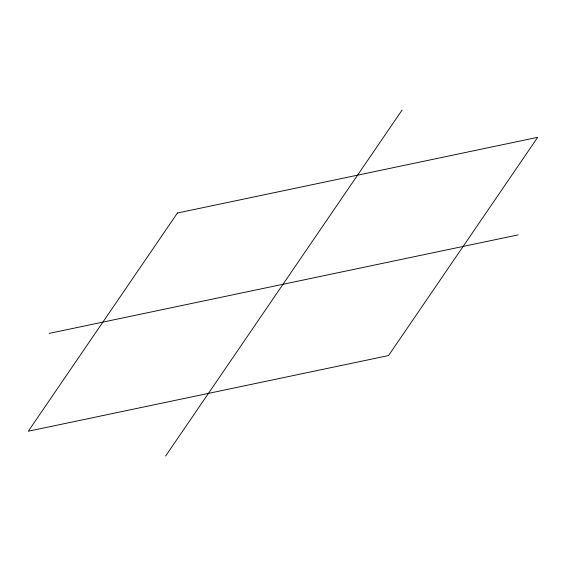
<?xml version="1.0" encoding="UTF-8"?>
<svg xmlns="http://www.w3.org/2000/svg" width="566" height="566" viewBox="0 0 566 566"><rect width="100%" height="100%" fill="white"/><g stroke="black" fill="none" stroke-linecap="round" stroke-linejoin="round"><path stroke-width="0.85" d="M165.647 455.984L402.101 110.016M49.136 333.409L518.152 234.876M177.441 213.007L28.3 431.228L388.559 355.547L537.7 137.319L177.441 213.007"/></g></svg>
